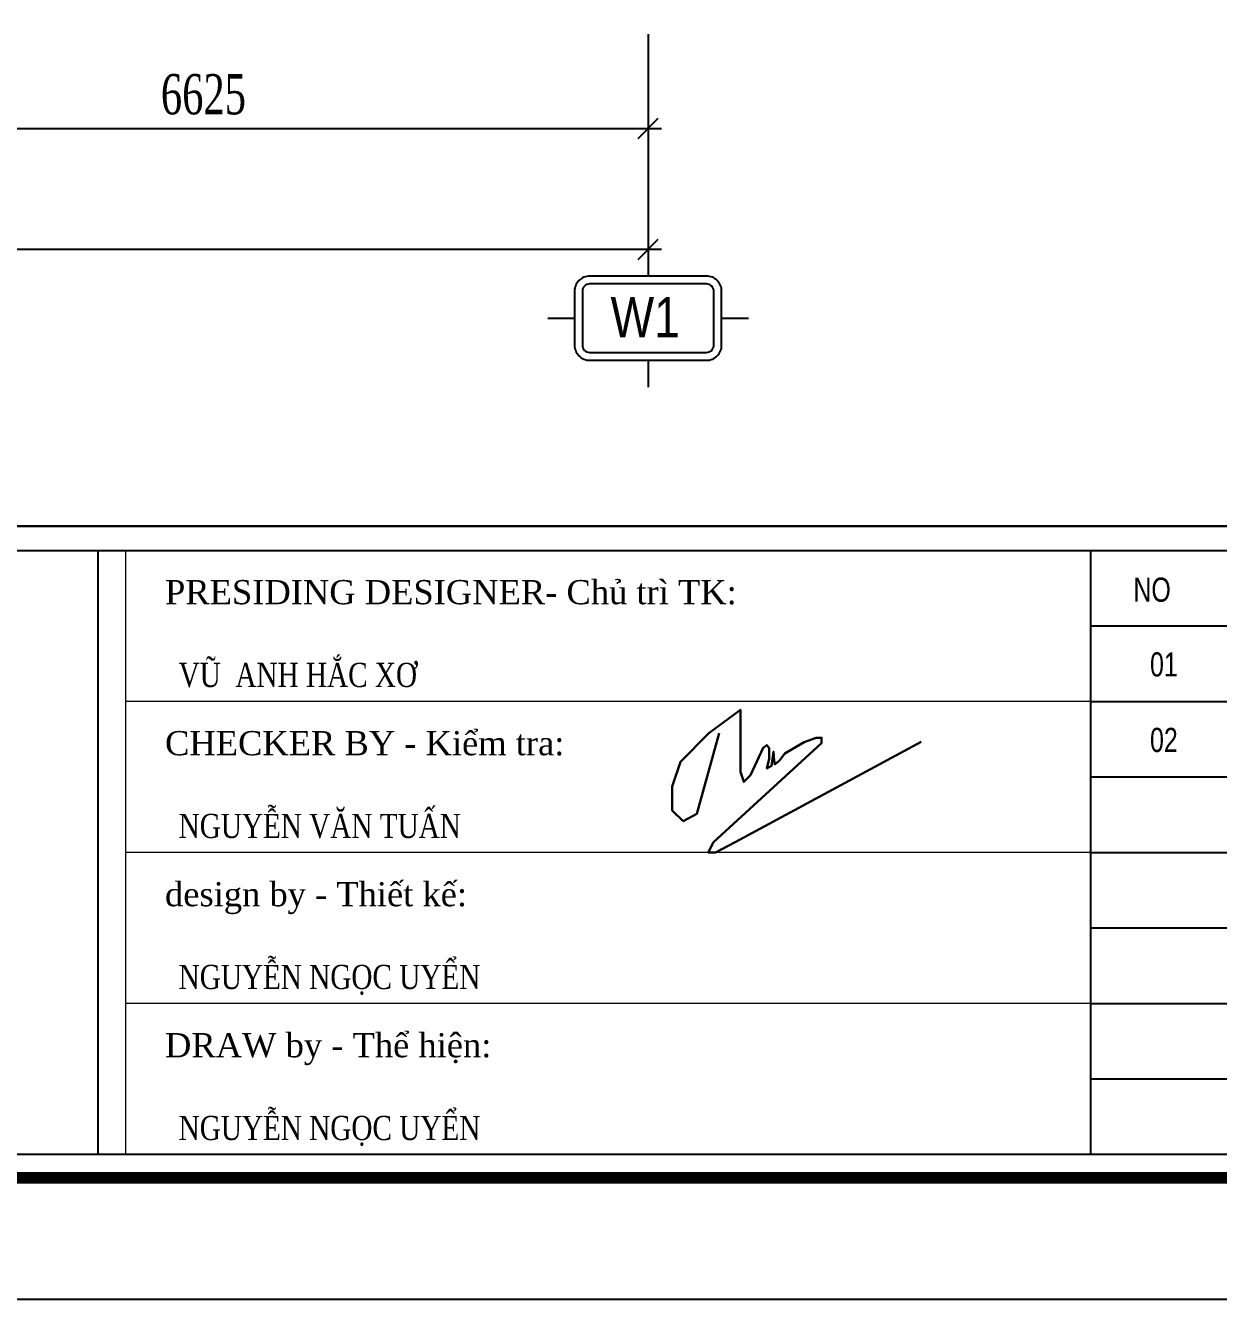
# Model space of a CAD drawing. Header units: inches. Extents: x 315041 to 662841, y -45540 to -35018.
# Drawn here: x 329815.9 to 329904.8, y -36581.1 to -36486.2 of the extents above; entities that cross this region are included whole.
import ezdxf
from ezdxf.enums import TextEntityAlignment as Align

# ---------------------------------------------------------------- set-up
doc = ezdxf.new("R2010")
doc.units = ezdxf.units.IN
doc.header["$MEASUREMENT"] = 0
for name, color, linetype in [('1', 1, 'Continuous'), ('2', 2, 'Continuous'), ('251', 251, 'Continuous'), ('3', 3, 'Continuous'), ('7', 7, 'Continuous'), ('8', 8, 'Continuous'), ('BAO KHUNG', 31, 'Continuous')]:
    doc.layers.add(name, color=color, linetype=linetype)
doc.layers.add('Cover text', color=7, linetype='Continuous', true_color=0x52370f)
doc.layers.add('S-Hatch', color=8, linetype='Continuous', lineweight=9)
doc.styles.add('hx2', font='VHARIALN.TTF')
doc.styles.add('ST1', font='times.ttf', dxfattribs={"width": 0.7})
doc.styles.add('ST3', font='times.ttf', dxfattribs={"width": 0.8})
doc.styles.get("Standard").update_dxf_attribs({"font": 'VHARIALN.TTF'})
doc.dimstyles.new('100', dxfattribs={"dimtxt": 3, "dimasz": 1.5, "dimexe": 1, "dimexo": 0, "dimgap": 1, "dimtad": 1, "dimdec": 0, "dimlfac": 100, "dimzin": 0, "dimdsep": 46, "dimtxsty": 'ST1', "dimblk": 'OBLIQUE', "dimcen": 1, "dimdle": 1, "dimclrd": 8, "dimclre": 8, "dimclrt": 3, "dimadec": 0, "dimazin": 0, "dimtfac": 1, "dimtdec": 0, "dimtix": 1, "dimtmove": 1, "dimatfit": 3, "dimfxl": 0, "dimtfill": 1, "dimtolj": 1, "dimtzin": 0, "dimlwd": -1, "dimlwe": -1, "dimarcsym": 1})

# ---------------------------------------------------------------- blocks, each defined once
blk = doc.blocks.new('A$C3be9bcc6')
at = {"layer": '1', "color": 5, "lineweight": 30}
blk.add_lwpolyline([(0.811, 8.889), (-0.844, 2.88), (-1.854, 2.329), (-2.682, 3.125), (-2.682, 4.901), (-2.07, 6.738), (0.045, 8.882), (2.404, 10.627), (2.404, 6.003), (2.647, 5.246), (3.152, 5.75), (4.089, 7.78), (4.365, 7.996), (4.546, 7.764), (4.546, 6.964), (4.378, 6.243), (4.725, 6.441), (4.87, 7.503), (4.912, 6.808), (4.964, 6.556), (5.303, 6.846), (5.707, 7.357), (6.262, 7.683), (7.157, 8.209), (8.048, 8.535), (8.448, 8.535), (8.448, 8.143), (0.405, 0.752), (0, 0), (0.54, 0), (2.007, 0.752), (15.875, 8.226)], dxfattribs=at)
blk = doc.blocks.new('A$C75D82031')
at = {"layer": '2', "color": 157, "linetype": 'Continuous'}
blk.add_lwpolyline([(0, 420), (594, 420), (594, 0), (0, 0)], close=True, dxfattribs=at)
at = {"layer": '251', "linetype": 'Continuous'}
for p, q in [((285.801, 50.185), (346.766, 50.185)), ((285.801, 44.56), (346.766, 44.56)), ((285.801, 38.935), (346.766, 38.935)), ((285.801, 33.31), (346.766, 33.31)), ((285.801, 27.685), (346.766, 27.685)), ((285.801, 22.06), (346.766, 22.06)), ((285.801, 16.435), (346.766, 16.435))]:
    blk.add_line(p, q, dxfattribs=at)
at = {"layer": '7', "color": 147, "linetype": 'Continuous'}
blk.add_lwpolyline([(12.331, 57.61), (581.669, 57.61), (581.669, 409.19), (12.331, 409.19)], close=True, dxfattribs=at)
at = {"layer": 'BAO KHUNG', "color": 167, "linetype": 'Continuous', "const_width": 0.871}
blk.add_lwpolyline([(10.588, 9.067), (583.412, 9.067), (583.412, 410.933), (10.588, 410.933)], close=True, dxfattribs=at)
at = {"layer": 'BAO KHUNG', "color": 7}
for points in [[(144.951, 55.81), (285.801, 55.81), (285.801, 10.81), (144.951, 10.81)], [(211.893, 55.81), (474.138, 55.81), (474.138, 10.81), (211.893, 10.81)]]:
    blk.add_lwpolyline(points, close=True, dxfattribs=at)
at = {"layer": 'S-Hatch'}
for p, q in [((213.954, 10.81), (213.954, 55.81)), ((285.801, 44.56), (213.954, 44.56)), ((285.801, 33.31), (213.954, 33.31)), ((285.801, 22.06), (213.954, 22.06))]:
    blk.add_line(p, q, dxfattribs=at)
blk.add_blockref('A$C3be9bcc6', (257.324, 33.31))
at = {"layer": 'BAO KHUNG', "color": 7, "linetype": 'Continuous', "style": 'ST3'}
for s, p in [('PRESIDING DESIGNER- Chủ trì TK:', (216.863, 51.797)), ('CHECKER BY - Kiểm tra:', (216.863, 40.547)), ('design by - Thiết kế:', (216.863, 29.297)), ('DRAW by - Thể hiện:', (216.863, 18.047))]:
    blk.add_text(s, height=1.8, dxfattribs=at).set_placement(p)
at = {"layer": 'BAO KHUNG', "color": 7, "linetype": 'Continuous', "width": 0.9}
for s, p in [('NO', (290.396, 52.88)), ('01', (291.274, 47.313)), ('02', (291.274, 41.688))]:
    blk.add_text(s, height=1.8, dxfattribs=at).set_placement(p, align=Align.MIDDLE_CENTER)
at = {"layer": 'Cover text', "linetype": 'Continuous', "style": 'ST3', "width": 0.8}
for s, p in [('VŨ  ANH HẮC XƠ', (217.877, 45.631)), ('NGUYỄN VĂN TUẤN', (217.877, 34.381)), ('NGUYỄN NGỌC UYỂN', (217.877, 23.131)), ('NGUYỄN NGỌC UYỂN', (217.877, 11.881))]:
    blk.add_text(s, height=1.8, dxfattribs=at).set_placement(p)
blk = doc.blocks.new('_Oblique')
at = {"color": 0, "linetype": 'ByBlock', "lineweight": -2}
blk.add_line((-0.5, -0.5), (0.5, 0.5), dxfattribs=at)
blk = doc.blocks.new('*D334')
at = {"color": 8, "linetype": 'Continuous', "transparency": 16777216}
for p, q in [((329796.042, -36488.361), (329796.042, -36494.884)), ((329862.292, -36488.361), (329862.292, -36494.884)), ((329795.042, -36493.884), (329863.292, -36493.884))]:
    blk.add_line(p, q, dxfattribs=at)
at = {"layer": 'Defpoints', "color": 0, "transparency": 16777216}
for p in [(329796.042, -36488.361), (329862.292, -36488.361), (329862.292, -36493.884)]:
    blk.add_point(p, dxfattribs=at)
at = {"color": 8, "transparency": 16777216, "xscale": 1.5, "yscale": 1.5, "zscale": 1.5, "rotation": 180}
blk.add_blockref('_Oblique', (329796.042, -36493.884), dxfattribs=at)
at = {"color": 8, "transparency": 16777216, "xscale": 1.5, "yscale": 1.5, "zscale": 1.5}
blk.add_blockref('_Oblique', (329862.292, -36493.884), dxfattribs=at)
at = {"color": 3, "transparency": 16777216, "insert": (329829.167, -36491.358), "char_height": 3, "attachment_point": 5, "style": 'ST1', "bg_fill": 3, "box_fill_scale": 1.25, "bg_fill_color": 256, "bg_fill_true_color": 13158600, "bg_fill_transparency": 16677532}
blk.add_mtext('\\A1;6625', dxfattribs=at)
blk = doc.blocks.new('*D335')
at = {"color": 8, "linetype": 'Continuous', "transparency": 16777216}
for p, q in [((329663.542, -36486.861), (329663.542, -36503.894)), ((329862.292, -36486.861), (329862.292, -36503.894)), ((329662.542, -36502.894), (329863.292, -36502.894))]:
    blk.add_line(p, q, dxfattribs=at)
at = {"layer": 'Defpoints', "color": 0, "transparency": 16777216}
for p in [(329663.542, -36486.861), (329862.292, -36486.861), (329862.292, -36502.894)]:
    blk.add_point(p, dxfattribs=at)
at = {"color": 8, "transparency": 16777216, "xscale": 1.5, "yscale": 1.5, "zscale": 1.5, "rotation": 180}
blk.add_blockref('_Oblique', (329663.542, -36502.894), dxfattribs=at)
at = {"color": 8, "transparency": 16777216, "xscale": 1.5, "yscale": 1.5, "zscale": 1.5}
blk.add_blockref('_Oblique', (329862.292, -36502.894), dxfattribs=at)
at = {"color": 3, "transparency": 16777216, "insert": (329762.917, -36500.364), "char_height": 3, "attachment_point": 5, "style": 'ST1', "bg_fill": 3, "box_fill_scale": 1.25, "bg_fill_color": 256, "bg_fill_true_color": 13158600, "bg_fill_transparency": 1019152}
blk.add_mtext('\\A1;19875', dxfattribs=at)
blk = doc.blocks.new('TENTRUC')
at = {"layer": '7'}
for p, q in [((0, 8.267), (0, 10.265)), ((-7.478, 5.132), (-5.48, 5.132)), ((5.48, 5.132), (7.478, 5.132)), ((0, 0), (0, 1.998))]:
    blk.add_line(p, q, dxfattribs=at)
blk.add_lwpolyline([(-4.356, 8.267), (4.356, 8.267, -0.414214), (5.48, 7.143), (5.48, 3.122, -0.414214), (4.356, 1.998), (-4.356, 1.998, -0.414214), (-5.48, 3.122), (-5.48, 7.143, -0.414214)], format="xyb", close=True, dxfattribs=at)
at = {"layer": '8', "ltscale": 15}
blk.add_lwpolyline([(-4.356, 7.684), (4.356, 7.684, -0.414214), (4.897, 7.143), (4.897, 3.122, -0.414214), (4.356, 2.581), (-4.356, 2.581, -0.414214), (-4.897, 3.122), (-4.897, 7.143, -0.414214)], format="xyb", close=True, dxfattribs=at)
at = {"layer": '3', "style": 'hx2'}
blk.add_attdef('TR', text='', height=2.904, dxfattribs=at).set_placement((-0.156, 3.827), align=Align.CENTER)

msp = doc.modelspace()

# ---------------------------------------------------------------- block references
at = {"color": 1}
msp.add_blockref('A$C75D82031', (329609.4423, -36581.1298), dxfattribs=at)

# ---------------------------------------------------------------- next in the draw order: dimensions: what is measured, and where the dimension line sits
at = {"color": 8}
dim = msp.add_linear_dim(base=(329862.2918, -36493.8843), p1=(329796.0418, -36488.3609), p2=(329862.2918, -36488.3609), dimstyle='100', dxfattribs=at)
dim.commit()
dim.dimension.update_dxf_attribs({"geometry": '*D334', "text_midpoint": (329829.1668, -36491.3584)})

# ---------------------------------------------------------------- next in the draw order: dimensions: what is measured, and where the dimension line sits
dim = msp.add_linear_dim(base=(329862.2918, -36502.8943), p1=(329663.5418, -36486.8609), p2=(329862.2918, -36486.8609), dimstyle='100', dxfattribs=at)
dim.commit()
dim.dimension.update_dxf_attribs({"geometry": '*D335', "text_midpoint": (329762.9168, -36500.364)})

# ---------------------------------------------------------------- next in the draw order: linework, layer by layer
msp.add_lwpolyline([(329621.7734, -36171.9399), (329906.4424, -36171.9399), (329906.4424, -36523.5197), (329621.7734, -36523.5197)], close=True, dxfattribs=at)

# ---------------------------------------------------------------- next in the draw order: block references
at = {"layer": '3'}
ref = msp.add_blockref('TENTRUC', (329862.2918, -36502.8943), dxfattribs=dict(at, xscale=-1, rotation=180))
ref.add_attrib('TR', 'W1', dxfattribs={"layer": '0', "height": 3, "style": 'hx2'}).set_placement((329862.0755, -36509.4476), align=Align.CENTER)

doc.saveas('drawing.dxf')
